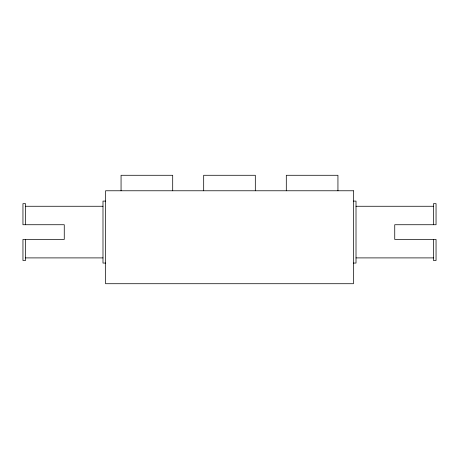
<?xml version="1.0" encoding="UTF-8"?>
<svg xmlns="http://www.w3.org/2000/svg" width="459" height="459" viewBox="0 0 459 459"><rect width="100%" height="100%" fill="white"/><g stroke="black" fill="none" stroke-linecap="round" stroke-linejoin="round"><path stroke-width="0.69" d="M105.57 201.099L102.988 201.099L102.988 263.064L105.57 263.064M353.43 201.099L356.012 201.099L356.012 263.064L353.43 263.064M25.532 206.263L102.988 206.263M356.012 206.263L433.468 206.263M25.532 257.901L102.988 257.901M356.012 257.901L433.468 257.901M433.468 224.732L433.468 203.681L436.05 203.681L436.05 224.732L394.74 224.732L394.74 239.432L436.05 239.432L436.05 260.483L433.468 260.483L433.468 239.432M337.939 190.772L337.939 175.281L286.301 175.281L286.301 190.772M255.319 190.772L255.319 175.281L203.681 175.281L203.681 190.772M172.699 190.772L172.699 175.281L121.061 175.281L121.061 190.772M25.532 224.732L25.532 203.681L22.95 203.681L22.95 224.732L64.26 224.732L64.26 239.432L22.95 239.432L22.95 260.483L25.532 260.483L25.532 239.432M353.43 190.772L105.57 190.772L105.57 283.719L353.43 283.719L353.43 190.772"/></g></svg>
